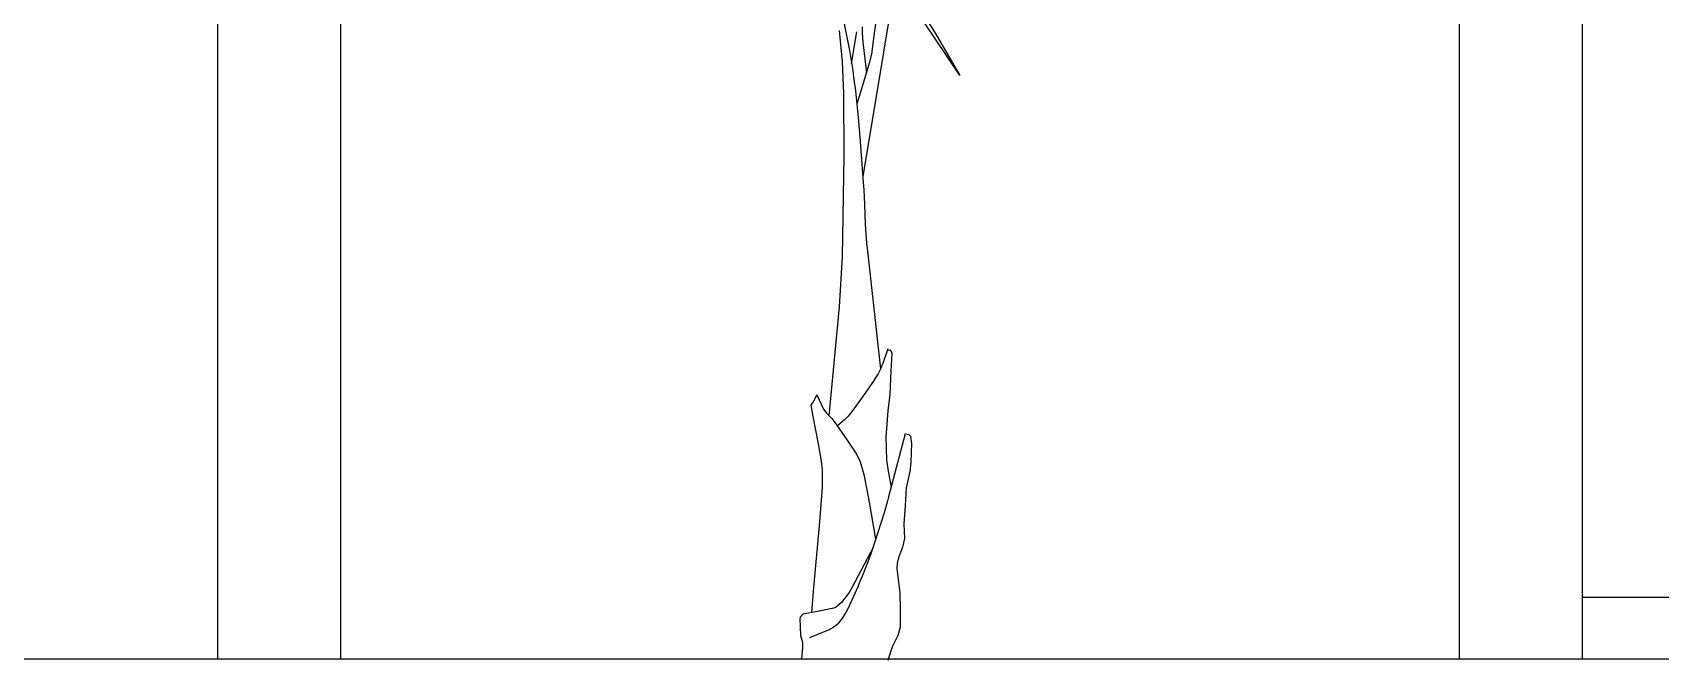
# Model space of a CAD drawing. Header units: millimetres. Extents: x 237 to 339, y 16 to 52.
# Drawn here: x 263.521 to 266.17, y 42.468 to 43.489 of the extents above; entities that cross this region are included whole.
import ezdxf

# ---------------------------------------------------------------- set-up
doc = ezdxf.new("R2010")
doc.units = ezdxf.units.MM
doc.header["$LTSCALE"] = 0.6
doc.header["$MEASUREMENT"] = 0
for name, color, linetype in [('0.4', 4, 'Continuous'), ('02', 2, 'Continuous'), ('AR-ALV-BXA', 1, 'Continuous'), ('CAULE', 32, 'Continuous'), ('VEGETAÇAO', 76, 'Continuous')]:
    doc.layers.add(name, color=color, linetype=linetype)

msp = doc.modelspace()

# ---------------------------------------------------------------- linework, layer by layer
at = {"color": 76, "lineweight": -3}
for p, q in [((265.0292, 43.4197), (264.9692, 43.5092)), ((264.9906, 43.4858), (265.0298, 43.4186))]:
    msp.add_line(p, q, dxfattribs=at)
at = {"layer": '0.4', "lineweight": -3}
for p, q in [((263.8219, 46.9706), (263.8219, 42.4706)), ((264.0219, 46.9706), (264.0219, 42.4706)), ((262.3719, 42.4706), (275.8882, 42.4706))]:
    msp.add_line(p, q, dxfattribs=at)
at = {"layer": '02', "lineweight": -3}
for p, q in [((265.8426, 45.1706), (265.8426, 42.4706)), ((266.0426, 45.1706), (266.0426, 42.4706))]:
    msp.add_line(p, q, dxfattribs=at)
at = {"layer": 'AR-ALV-BXA', "lineweight": -3}
msp.add_line((266.0426, 42.5706), (268.7926, 42.5706), dxfattribs=at)
at = {"layer": 'CAULE', "lineweight": -3}
for p, q in [((264.9291, 43.6006), (264.8987, 43.4138)), ((264.8336, 43.4919), (264.8382, 43.4411)), ((264.8537, 43.4385), (264.8622, 43.4897)), ((264.8903, 43.4874), (264.8859, 43.4532)), ((264.8501, 43.4596), (264.8529, 43.4434)), ((264.8722, 43.4731), (264.8779, 43.4231)), ((264.8859, 43.4532), (264.882, 43.4367)), ((264.8382, 43.4411), (264.8406, 43.3902)), ((264.8529, 43.4434), (264.8555, 43.427)), ((264.8555, 43.427), (264.8571, 43.4161)), ((264.882, 43.4367), (264.8624, 43.3719)), ((264.8571, 43.4161), (264.8599, 43.3941)), ((264.8987, 43.4138), (264.8721, 43.2549)), ((264.8406, 43.3902), (264.8409, 43.2885)), ((264.8599, 43.3941), (264.8618, 43.3776)), ((264.8618, 43.3776), (264.863, 43.3666)), ((264.863, 43.3666), (264.8651, 43.3444)), ((264.8651, 43.3444), (264.8678, 43.3112)), ((264.8678, 43.3112), (264.8728, 43.2446)), ((264.8409, 43.2885), (264.8384, 43.1243)), ((264.8728, 43.2446), (264.8736, 43.2328)), ((264.8736, 43.2328), (264.8748, 43.209)), ((264.8748, 43.209), (264.876, 43.1773)), ((264.876, 43.1773), (264.8769, 43.1615)), ((264.8769, 43.1615), (264.8781, 43.1457)), ((264.8781, 43.1457), (264.8789, 43.1379)), ((264.8789, 43.1379), (264.9009, 42.9418)), ((264.8384, 43.1243), (264.8333, 43.0425)), ((264.8333, 43.0425), (264.8168, 42.8655)), ((264.9125, 42.9746), (264.9045, 42.9508)), ((264.9117, 42.9722), (264.9162, 42.9728)), ((264.9162, 42.9728), (264.9177, 42.9719)), ((264.9177, 42.9719), (264.9191, 42.9673)), ((264.9023, 42.9449), (264.9002, 42.9404)), ((264.9032, 42.9472), (264.9023, 42.9449)), ((264.9045, 42.9508), (264.9032, 42.9472)), ((264.9191, 42.9673), (264.9176, 42.9379)), ((264.8891, 42.9214), (264.882, 42.9108)), ((264.8943, 42.9297), (264.8891, 42.9214)), ((264.8968, 42.9339), (264.8943, 42.9297)), ((264.9002, 42.9404), (264.8968, 42.9339)), ((264.9176, 42.9379), (264.9162, 42.9004)), ((264.797, 42.8994), (264.7919, 42.8894)), ((264.797, 42.8994), (264.808, 42.8765)), ((264.8771, 42.9039), (264.8672, 42.8903)), ((264.882, 42.9108), (264.8771, 42.9039)), ((264.9162, 42.9004), (264.9125, 42.8738)), ((264.7919, 42.8894), (264.7875, 42.8829)), ((264.7875, 42.8829), (264.7905, 42.8646)), ((264.808, 42.8765), (264.8132, 42.8691)), ((264.8132, 42.8691), (264.8216, 42.8609)), ((264.8513, 42.8685), (264.8475, 42.8641)), ((264.8549, 42.8732), (264.8513, 42.8685)), ((264.8619, 42.883), (264.8549, 42.8732)), ((264.8672, 42.8903), (264.8619, 42.883)), ((264.9125, 42.8738), (264.9096, 42.8307)), ((264.7905, 42.8646), (264.7992, 42.8197)), ((264.8216, 42.8609), (264.8255, 42.8564)), ((264.8255, 42.8564), (264.8467, 42.8261)), ((264.8423, 42.8591), (264.8308, 42.8492)), ((264.8455, 42.862), (264.8423, 42.8591)), ((264.8475, 42.8641), (264.8455, 42.862)), ((264.7992, 42.8197), (264.8043, 42.7917)), ((264.8467, 42.8261), (264.8619, 42.8033)), ((264.9096, 42.8307), (264.9108, 42.7939)), ((264.941, 42.8362), (264.914, 42.7336)), ((264.941, 42.8362), (264.9469, 42.8353)), ((264.9469, 42.8353), (264.9498, 42.8324)), ((264.9498, 42.8324), (264.9513, 42.8206)), ((264.9513, 42.8206), (264.9503, 42.79)), ((264.8043, 42.7917), (264.8058, 42.7776)), ((264.8619, 42.8033), (264.8679, 42.7904)), ((264.8679, 42.7904), (264.8739, 42.77)), ((264.9108, 42.7939), (264.9132, 42.7757)), ((264.9503, 42.79), (264.9483, 42.7748)), ((264.8058, 42.7776), (264.8059, 42.7495)), ((264.8739, 42.77), (264.8818, 42.7281)), ((264.9132, 42.7757), (264.9181, 42.7493)), ((264.9483, 42.7748), (264.9425, 42.7482)), ((264.8059, 42.7495), (264.8014, 42.6933)), ((264.914, 42.7336), (264.9117, 42.725)), ((264.9425, 42.7482), (264.941, 42.7189)), ((264.8818, 42.7281), (264.8929, 42.6648)), ((264.9067, 42.708), (264.9014, 42.6911)), ((264.9117, 42.725), (264.9067, 42.708)), ((264.941, 42.7189), (264.9388, 42.6896)), ((264.8014, 42.6933), (264.7912, 42.5805)), ((264.9014, 42.6911), (264.8906, 42.6575)), ((264.9388, 42.6896), (264.9396, 42.6658)), ((264.8906, 42.6575), (264.8873, 42.6475)), ((264.9396, 42.6658), (264.9366, 42.6521)), ((264.8886, 42.6515), (264.8548, 42.5869)), ((264.8802, 42.6279), (264.8727, 42.6086)), ((264.885, 42.641), (264.8802, 42.6279)), ((264.8873, 42.6475), (264.885, 42.641)), ((264.9302, 42.6346), (264.9279, 42.6254)), ((264.9366, 42.6521), (264.9302, 42.6346)), ((264.8727, 42.6086), (264.8674, 42.5959)), ((264.9279, 42.6254), (264.9271, 42.6172)), ((264.9271, 42.6172), (264.9323, 42.5778)), ((264.7912, 42.5805), (264.7884, 42.5455)), ((264.8496, 42.5781), (264.8372, 42.5622)), ((264.8548, 42.5869), (264.8496, 42.5781)), ((264.8637, 42.5874), (264.8562, 42.5705)), ((264.8674, 42.5959), (264.8637, 42.5874)), ((264.9323, 42.5778), (264.933, 42.5512)), ((264.8248, 42.553), (264.7956, 42.5466)), ((264.8293, 42.5551), (264.8248, 42.553)), ((264.8372, 42.5622), (264.8293, 42.5551)), ((264.8474, 42.5516), (264.8441, 42.5455)), ((264.8505, 42.5579), (264.8474, 42.5516)), ((264.8562, 42.5705), (264.8505, 42.5579)), ((264.933, 42.5512), (264.933, 42.5219)), ((264.7699, 42.5382), (264.7693, 42.5347)), ((264.7693, 42.5347), (264.77, 42.5228)), ((264.7744, 42.543), (264.7699, 42.5382)), ((264.77, 42.5228), (264.7707, 42.5081)), ((264.7956, 42.5466), (264.7744, 42.543)), ((264.8239, 42.5213), (264.8202, 42.5191)), ((264.8275, 42.5239), (264.8239, 42.5213)), ((264.8297, 42.5259), (264.8275, 42.5239)), ((264.8312, 42.5274), (264.8297, 42.5259)), ((264.8339, 42.5305), (264.8312, 42.5274)), ((264.8369, 42.5342), (264.8339, 42.5305)), ((264.8388, 42.5369), (264.8369, 42.5342)), ((264.8424, 42.5426), (264.8388, 42.5369)), ((264.8441, 42.5455), (264.8424, 42.5426)), ((264.933, 42.5219), (264.9292, 42.5085)), ((264.7707, 42.5081), (264.7736, 42.4971)), ((264.7736, 42.4971), (264.7736, 42.488)), ((264.8182, 42.5182), (264.7853, 42.5045)), ((264.8202, 42.5191), (264.8182, 42.5182)), ((264.9292, 42.5085), (264.9211, 42.492)), ((264.7736, 42.488), (264.7722, 42.4706)), ((264.9176, 42.4834), (264.9125, 42.4678)), ((264.9211, 42.492), (264.9176, 42.4834))]:
    msp.add_line(p, q, dxfattribs=at)
at = {"layer": 'VEGETAÇAO', "lineweight": -3}
for p, q in [((264.812, 43.6527), (264.8485, 43.4677)), ((264.8941, 43.5129), (264.8903, 43.4874)), ((264.8708, 43.4979), (264.8711, 43.4869)), ((264.8711, 43.4869), (264.8715, 43.4813)), ((264.8715, 43.4813), (264.8722, 43.4731)), ((264.8485, 43.4677), (264.8501, 43.4596))]:
    msp.add_line(p, q, dxfattribs=at)
at = {"layer": 'VEGETAÇAO', "color": 76, "lineweight": -3}
msp.add_line((264.9314, 43.5807), (264.9906, 43.4858), dxfattribs=at)

doc.saveas('drawing.dxf')
